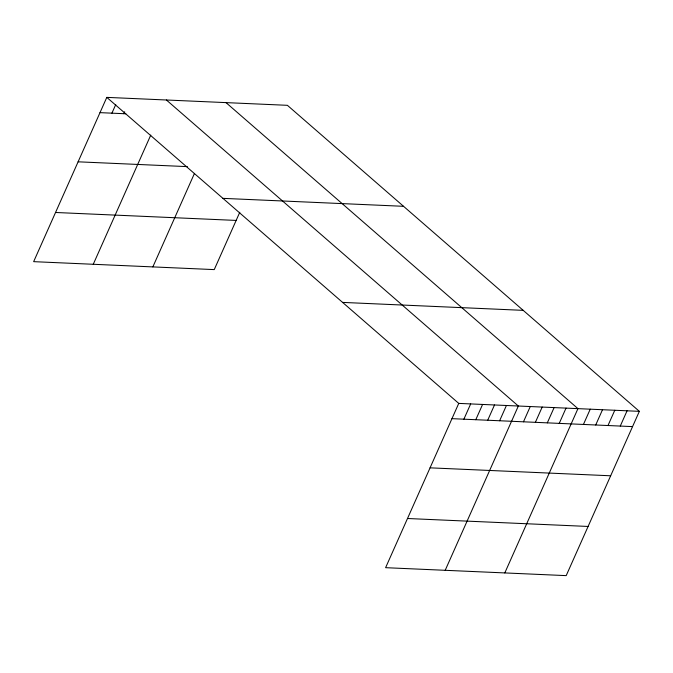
<?xml version="1.0" encoding="UTF-8"?>
<svg xmlns="http://www.w3.org/2000/svg" width="673" height="673" viewBox="0 0 673 673"><rect width="100%" height="100%" fill="white"/><g stroke="black" fill="none" stroke-linecap="round" stroke-linejoin="round"><path stroke-width="1.01" d="M639.35 411.346L458.75 403.396L385.604 567.684L566.203 575.625L639.35 411.346L287.396 105.316L106.797 97.375L33.65 261.654L214.25 269.604L239.773 212.289M111.92 113.165L115.739 104.576M123.84 113.687L124.69 111.777M93.253 264.279L150.752 135.122M152.847 266.903L194.48 173.39M463.874 419.186L470.671 403.918M475.786 419.716L482.591 404.448M487.706 420.238L494.504 404.969M499.627 420.76L506.424 405.491M445.198 570.3L518.345 406.021L166.391 99.991M523.468 421.811L530.265 406.542M535.388 422.333L542.186 407.064M547.309 422.863L554.106 407.594M559.229 423.384L566.027 408.116M504.8 572.925L577.947 408.637L225.993 102.616M583.432 424.453L590.229 409.184M595.706 424.991L602.503 409.722M607.988 425.529L614.785 410.261M620.27 426.068L627.068 410.799M99.999 112.643L125.826 113.779M78.102 161.814L187.363 166.626M222.94 198.358L403.539 206.308M55.548 212.483L236.147 220.424M342.607 302.404L523.207 310.354M451.953 418.665L632.553 426.606M430.055 467.836L610.655 475.786M407.502 518.504L588.101 526.454M106.797 97.375L458.75 403.396"/></g></svg>
